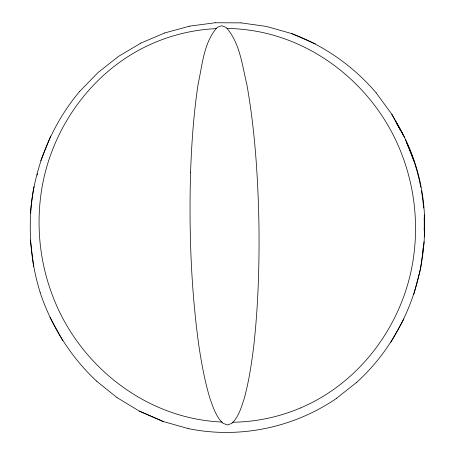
<?xml version="1.0" encoding="UTF-8"?>
<svg xmlns="http://www.w3.org/2000/svg" width="455" height="455" viewBox="0 0 455 455"><rect width="100%" height="100%" fill="white"/><g stroke="black" fill="none" stroke-linecap="round" stroke-linejoin="round"><path stroke-width="0.68" d="M40.216 292.616C29.501 258.417 27.448 221.852 33.966 186.63M356.76 382.297C403.039 340.334 427.837 277.14 424.265 214.948M30.457 213.219C33.761 168.822 50.886 125.734 79.528 91.591M424.123 241.781L420.647 268.37L413.862 294.26M40.751 160.74L50.733 135.994M390.885 342.188L403.881 319.006M79.494 91.597L97.853 72.703L118.397 56.454L140.805 43.14M336.217 398.546L356.788 382.297M336.245 398.546C293.361 427.865 238.903 439.138 187.978 428.519M300.454 407.964C362.828 381.597 406.332 319.66 414.09 252.889A206.456 206.456 0 0 0 400.792 151.72C376.001 89.038 318.005 40.211 250.836 30.377A179.731 179.731 0 0 0 226.96 28.455M140.771 43.14L164.687 32.976M164.659 32.976L189.65 26.14M189.616 26.14L215.249 22.75M215.221 22.75L241.059 22.864M241.031 22.864L266.636 26.481L291.536 33.533L315.338 43.907M116.981 397.579L139.304 411.092L163.078 421.466L188.012 428.519M291.507 33.533C324.301 45.654 353.546 66.311 376.217 92.9M139.304 411.092L163.112 421.466M96.568 381.153L117.009 397.579M96.602 381.153C70.713 356.919 51.375 326.235 40.182 292.616M376.188 92.9L391.84 114.256L404.654 137.552M391.812 114.256L404.62 137.552L414.431 162.384M49.993 317.448L62.801 340.744M30.383 240.052L33.642 266.67M423.23 247.611A196.617 196.617 0 0 1 422.968 249.676M422.78 251.052A196.617 196.617 0 0 1 422.587 252.428M395.827 121.525A196.617 196.617 0 0 1 402.965 134.248M405.439 139.241A196.617 196.617 0 0 1 424.253 236.526M37.202 175.135A196.617 196.617 0 0 1 37.555 173.793M396.515 123.311A196.617 196.617 0 0 1 397.573 125.102M397.92 125.705A196.617 196.617 0 0 1 400.303 129.942M406.815 143.029A196.617 196.617 0 0 1 413.942 161.144M414.602 163.123A196.617 196.617 0 0 1 420.818 187.363M421.438 190.787A196.617 196.617 0 0 1 423.611 208.026M424.162 217.757A196.617 196.617 0 0 1 424.162 230.264M216.409 28.619A179.731 179.731 0 0 0 154.29 42.719C91.899 69.097 48.298 130.994 40.523 197.8A206.161 206.161 0 0 0 53.844 298.969C78.675 361.668 136.727 410.473 203.925 420.312A179.628 179.628 0 0 0 222.176 422.064M300.454 407.976A179.628 179.628 0 0 1 232.022 422.24M190.548 172.82C188.962 230.696 190.946 288.788 198.926 346.175C201.588 363.568 204.739 380.915 209.755 397.795C212.946 406.747 215.806 416.37 222.831 423.167L227.352 424.987L231.822 423.4C238.727 416.877 241.258 407.407 244.193 398.688C248.76 381.95 251.405 364.785 253.571 347.592C258.15 307.324 259.413 266.749 258.975 226.243C258.087 178.917 255.187 131.484 246.917 84.818C242.162 65.327 240.052 43.157 226.271 27.539L221.75 25.719L217.28 27.311C203.749 42.537 202.447 64.491 198.215 83.561C193.688 113.107 191.623 142.967 190.548 172.82"/></g></svg>
